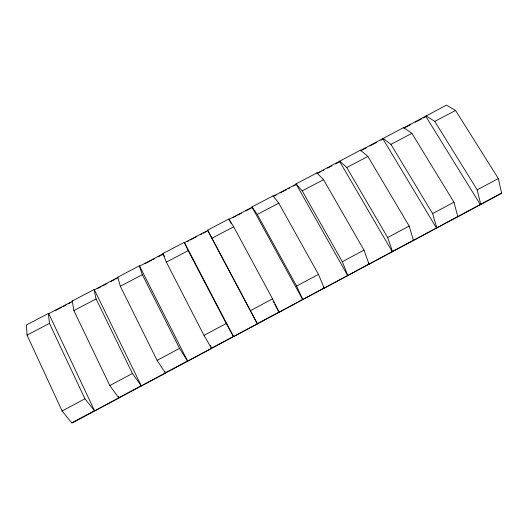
<?xml version="1.0" encoding="UTF-8"?>
<svg xmlns="http://www.w3.org/2000/svg" width="528" height="528" viewBox="0 0 528 528"><rect width="100%" height="100%" fill="white"/><g stroke="black" fill="none" stroke-linecap="round" stroke-linejoin="round"><path stroke-width="0.79" d="M323.44 286.697L324.238 288.136L347.688 275.603L296.03 183.863L316.932 172.92L323.519 179.698L364.003 250.133L369.032 264.198L368.214 262.766M274.771 304.28L279.074 312.266L302.735 299.435L296.591 286.051L257.294 214.427L252.001 206.903L273.068 195.875L278.784 203.155L318.47 274.395L324.238 288.136M316.932 172.92L316.892 173.329L360.446 150.15L367.891 156.433L409.16 226.076L413.457 240.464L457.816 216.579L453.941 202.217L411.906 133.36L403.61 127.558L360.327 150.599L360.446 150.15M403.61 127.558L403.418 128.047L446.431 105.145L455.558 110.471L498.346 178.563L501.6 193.189L72.567 422.789L71.749 422.855L62.106 410.975L27.06 335.141L26.4 324.977L48.345 313.493L48.787 313.658L94.598 410.83L119.051 397.769L118.338 396.284M347.688 275.603L369.171 263.941M369.032 264.198L413.675 240.161M457.816 216.579L457.525 216.916L501.6 193.189M62.106 410.975L84.935 398.812L94.598 410.83M141.299 385.882L94.387 289.793L94.03 289.582L72.263 300.973L73.88 310.589L109.804 385.565L132.442 373.501L141.299 385.882L165.541 372.926L164.815 371.455M187.612 361.139L139.61 266.119L139.333 265.868L117.744 277.167L120.305 286.249L157.1 360.367L179.54 348.407L187.612 361.139L211.649 348.289L210.144 345.365M233.534 336.6L184.279 242.352L162.862 253.559L166.346 262.106L203.993 335.386L226.241 323.532L233.534 336.6L257.374 323.862L207.61 230.135L228.855 219.021L233.68 226.809L272.554 298.855L279.074 312.266M250.49 310.616L272.554 298.855M296.591 286.051L318.47 274.395M347.787 275.365L342.309 261.697L364.003 250.133M392.469 251.493L387.644 237.541L409.16 226.076M436.788 227.819L432.604 213.589L453.941 202.217M480.737 204.336L477.187 189.836L498.346 178.563M71.749 422.855L94.228 410.843M109.804 385.565L118.727 397.756L141.022 385.843M157.1 360.367L165.31 372.867L187.414 361.053M203.993 335.386L211.504 348.183L233.422 336.475M257.308 323.71L279.048 312.094M302.735 299.435L324.298 287.918M27.06 335.141L49.467 323.393L48.345 313.493M73.88 310.589L96.096 298.94L94.03 289.582M120.305 286.249L142.342 274.699L139.333 265.868M166.346 262.106L188.199 250.655L184.279 242.352M212.005 238.168L233.68 226.809M257.294 214.427L278.784 203.155M296.03 183.863L302.207 190.879L323.519 179.698M339.709 161L346.751 167.521L367.891 156.433M383.038 138.323L390.931 144.355L411.906 133.36M426.023 115.823L434.755 121.381L455.558 110.471M48.787 313.658L72.659 301.165L72.263 300.973M94.387 289.793L118.061 277.398L117.744 277.167M139.61 266.119L163.093 253.829L164.597 256.76M184.47 242.642L207.761 230.452L207.61 230.135M231.317 223.707L228.967 219.351L252.074 207.26L252.001 206.903M296.023 184.252L273.108 196.251L273.068 195.875M55.117 310.741L61.69 307.296M63.155 306.537L66.805 304.623M68.264 303.857L71.188 302.326M97.482 288.565L101.138 286.651M102.597 285.886L106.979 283.595M110.629 281.681L114.286 279.774M115.744 279.008L117.203 278.243M144.962 263.71L151.536 260.271M152.995 259.505L154.46 258.74M158.11 256.832L162.492 254.536M187.328 241.534L188.786 240.775M190.252 240.009L196.825 236.564M200.475 234.656L201.934 233.891M203.399 233.125L207.049 231.211M232.617 217.833L236.267 215.919M237.725 215.153L241.382 213.246M245.764 210.949L252.338 207.511M274.25 196.04L276.441 194.891M280.091 192.977L286.664 189.539M288.13 188.773L289.588 188.008M293.238 186.1L296.162 184.569M317.341 173.481L320.998 171.567M322.456 170.801L323.915 170.042M327.571 168.128L331.954 165.832M335.603 163.924L339.986 161.627M360.439 150.922L366.28 147.866M369.937 145.952L376.51 142.514M380.893 140.217L382.351 139.451M404.263 127.981L410.837 124.542M415.219 122.245L421.793 118.807M423.258 118.041L426.175 116.51M434.755 121.381L477.187 189.836M425.792 116.332L480.401 204.692M390.931 144.355L432.604 213.589M382.879 138.791L436.524 228.136M346.751 167.521L387.644 237.541M339.629 161.429L392.291 251.77M302.207 190.879L342.309 261.697M252.074 207.26L302.722 299.633M273.2 301.376L273.986 302.828M207.761 230.452L257.374 323.862M188.199 250.655L226.241 323.532M142.342 274.699L179.54 348.407M96.096 298.94L132.442 373.501M49.467 323.393L84.935 398.812M228.855 219.021L228.967 219.351"/></g></svg>
